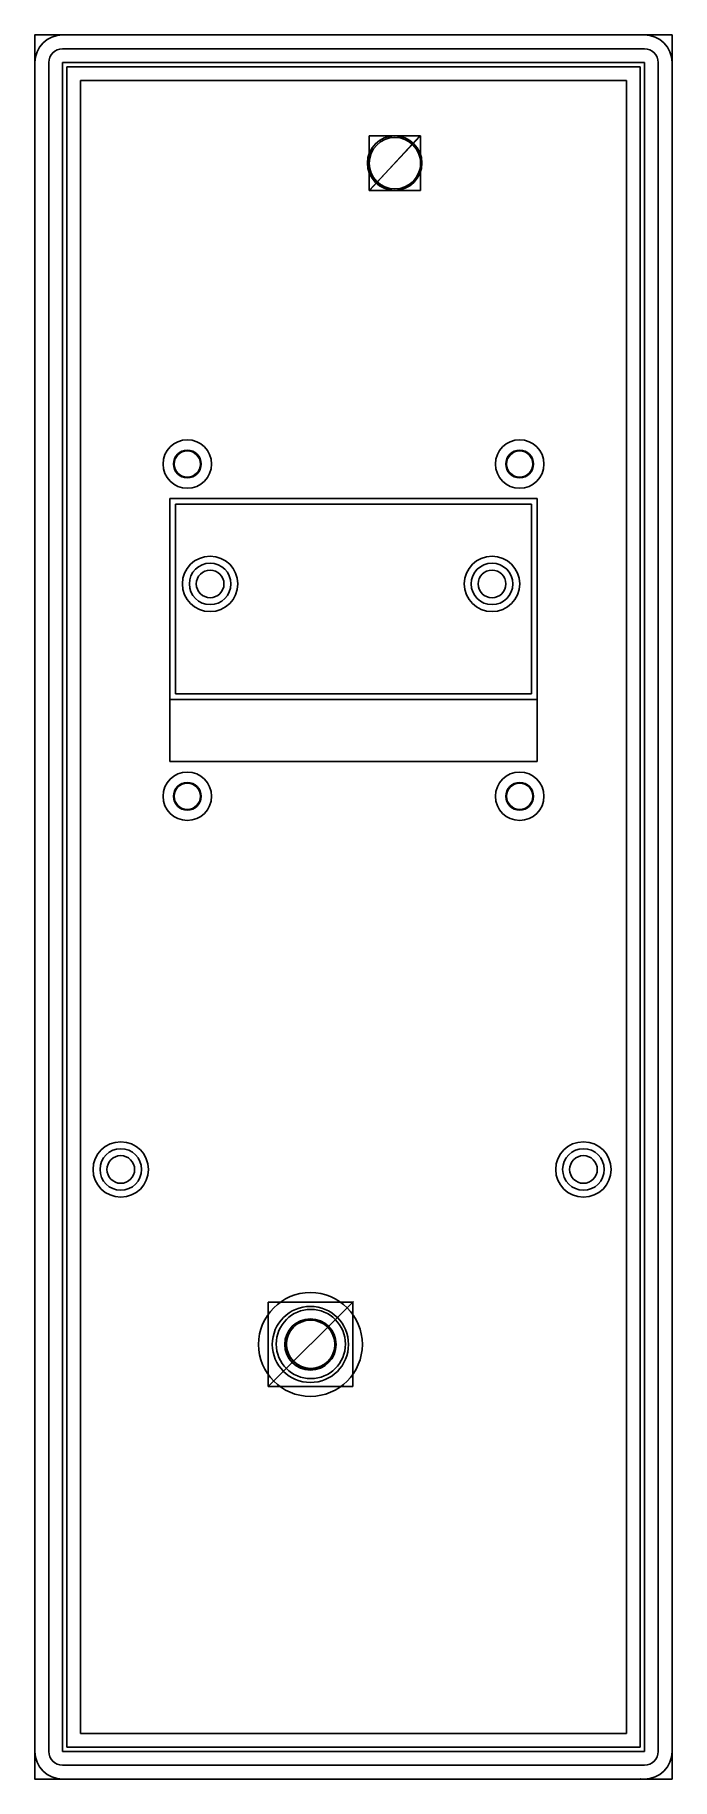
# Model space of a CAD drawing. Header units: centimetres. Extents: x 0 to 4.6, y 0 to 12.6.
import ezdxf

# ---------------------------------------------------------------- set-up
doc = ezdxf.new("R2010")
doc.units = ezdxf.units.CM
doc.header["$MEASUREMENT"] = 0
for name, color, linetype in [('Board_Sketch1', 7, 'Continuous'), ('Case v22_Sketch1', 7, 'Continuous'), ('Case v22_Sketch11', 7, 'Continuous'), ('Case v22_Sketch13', 7, 'Continuous'), ('Case v22_Sketch16', 7, 'Continuous'), ('Case v22_Sketch17', 7, 'Continuous'), ('Case v22_Sketch18', 7, 'Continuous'), ('Case v22_Sketch19', 7, 'Continuous'), ('Case v22_Sketch2', 7, 'Continuous'), ('Case v22_Sketch20', 7, 'Continuous'), ('Case v22_Sketch21', 7, 'Continuous'), ('Case v22_Sketch22', 7, 'Continuous'), ('Case v22_Sketch23', 7, 'Continuous'), ('Case v22_Sketch3', 7, 'Continuous'), ('Case v22_Sketch4', 7, 'Continuous'), ('Case v22_Sketch5', 7, 'Continuous'), ('Case v22_Sketch6', 7, 'Continuous')]:
    doc.layers.add(name, color=color, linetype=linetype)

# ---------------------------------------------------------------- blocks, each defined once
blk = doc.blocks.new('Board')
at = {"layer": 'Board_Sketch1'}
for p, q in [((0, 12.6), (0, 0)), ((4.6, 12.6), (0, 12.6)), ((4.6, 0), (4.6, 12.6)), ((0, 0), (4.6, 0))]:
    blk.add_line(p, q, dxfattribs=at)
blk.add_point((0, 0), dxfattribs=at)

msp = doc.modelspace()

# ---------------------------------------------------------------- linework, layer by layer
at = {"layer": 'Case v22_Sketch1'}
for p, q in [((0.2, 12.4, 0.2), (0.2, 0.2, 0.2)), ((4.4, 12.4, 0.2), (0.2, 12.4, 0.2)), ((4.4, 0.2, 0.2), (4.4, 12.4, 0.2)), ((0.2, 0.2, 0.2), (4.4, 0.2, 0.2))]:
    msp.add_line(p, q, dxfattribs=at)
for centre, radius in [((1.265, 8.634, 0.2), 0.2), ((3.3, 8.634, 0.2), 0.2), ((1.265, 8.634, 0.2), 0.15), ((1.265, 8.634, 0.2), 0.1), ((3.3, 8.634, 0.2), 0.15), ((3.3, 8.634, 0.2), 0.1), ((0.62, 4.404, 0.2), 0.2), ((0.62, 4.404, 0.2), 0.15), ((3.96, 4.404, 0.2), 0.2), ((3.96, 4.404, 0.2), 0.15), ((0.62, 4.404, 0.2), 0.1), ((3.96, 4.404, 0.2), 0.1)]:
    msp.add_circle(centre, radius, dxfattribs=at)
msp.add_point((0, 0, 0.2), dxfattribs=at)
at = {"layer": 'Case v22_Sketch11'}
for p, q in [((1.866, 3.264, 1.449), (1.892, 3.286, 1.449)), ((1.892, 3.286, 1.449), (1.923, 3.302, 1.449)), ((1.923, 3.302, 1.449), (1.956, 3.312, 1.449)), ((1.956, 3.312, 1.449), (1.99, 3.316, 1.449)), ((1.99, 3.316, 1.449), (2.024, 3.312, 1.449)), ((2.024, 3.312, 1.449), (2.057, 3.302, 1.449)), ((2.057, 3.302, 1.449), (2.088, 3.286, 1.449)), ((2.088, 3.286, 1.449), (2.114, 3.264, 1.449)), ((1.823, 3.191, 1.449), (1.824, 3.197, 1.449)), ((1.83, 3.212, 1.449), (1.844, 3.238, 1.449)), ((1.844, 3.238, 1.449), (1.866, 3.264, 1.449)), ((2.114, 3.264, 1.449), (2.136, 3.238, 1.449)), ((2.136, 3.238, 1.449), (2.152, 3.207, 1.449)), ((2.152, 3.207, 1.449), (2.162, 3.174, 1.449)), ((2.162, 3.174, 1.449), (2.166, 3.14, 1.449)), ((2.136, 3.042, 1.449), (2.114, 3.016, 1.449)), ((2.152, 3.073, 1.449), (2.136, 3.042, 1.449)), ((2.162, 3.106, 1.449), (2.152, 3.073, 1.449)), ((2.166, 3.14, 1.449), (2.162, 3.106, 1.449)), ((2.114, 3.016, 1.449), (2.093, 2.998, 1.449))]:
    msp.add_line(p, q, dxfattribs=at)
at = {"layer": 'Case v22_Sketch11', "extrusion": (-2.40863e-18, 2.49711e-18, -1)}
msp.add_circle((-1.992, 3.143, -1.449), 0.25, dxfattribs=at)
for start, end in [(235.1076, 15.8115), (17.9385, 23.0215)]:
    msp.add_arc((-1.992, 3.143, -1.449), 0.176, start, end, dxfattribs=at)
at = {"layer": 'Case v22_Sketch11'}
msp.add_point((0, 0, 1.449), dxfattribs=at)
at = {"layer": 'Case v22_Sketch13'}
for p, q in [((2.783, 11.87, 1.079), (2.414, 11.87, 1.079)), ((2.414, 11.87, 1.079), (2.414, 11.476, 1.079)), ((2.414, 11.476, 1.079), (2.783, 11.87, 1.079)), ((2.783, 11.476, 1.079), (2.783, 11.87, 1.079)), ((2.414, 11.476, 1.079), (2.783, 11.476, 1.079))]:
    msp.add_line(p, q, dxfattribs=at)
msp.add_circle((2.599, 11.673, 1.079), 0.186, dxfattribs=at)
msp.add_point((0, 0, 1.079), dxfattribs=at)
at = {"layer": 'Case v22_Sketch16'}
for p, q in [((4.4, 12.5, 3.6), (0.2, 12.5, 3.6)), ((0.1, 12.4, 3.6), (0.1, 0.2, 3.6)), ((4.5, 0.2, 3.6), (4.5, 12.4, 3.6)), ((2.415, 11.477, 3.6), (2.78, 11.871, 3.6)), ((0.2, 0.1, 3.6), (4.4, 0.1, 3.6))]:
    msp.add_line(p, q, dxfattribs=at)
for centre, radius in [((2.597, 11.674, 3.6), 0.197), ((1.989, 3.14, 3.6), 0.185)]:
    msp.add_circle(centre, radius, dxfattribs=at)
for centre, start, end in [((0.2, 12.4, 3.6), 90, 180), ((4.4, 12.4, 3.6), 0, 90), ((0.2, 0.2, 3.6), 180, 270), ((4.4, 0.2, 3.6), 270, 0)]:
    msp.add_arc(centre, 0.1, start, end, dxfattribs=at)
msp.add_point((0, 0, 3.6), dxfattribs=at)
at = {"layer": 'Case v22_Sketch17'}
for p, q in [((4.4, 12.6, 0.2), (0.2, 12.6, 0.2)), ((0.2, 12.6, 0.2), (0.2, 12.6, 3.4)), ((0.2, 12.6, 3.4), (4.4, 12.6, 3.4)), ((4.4, 12.6, 0.2), (0.2, 12.6, 3.4)), ((4.4, 12.6, 3.4), (4.4, 12.6, 0.2))]:
    msp.add_line(p, q, dxfattribs=at)
at = {"layer": 'Case v22_Sketch17', "extrusion": (0, 1, 0)}
msp.add_circle((-2.3, 1.8, 12.6), 0.6, dxfattribs=at)
at = {"layer": 'Case v22_Sketch17'}
msp.add_point((0, 12.6), dxfattribs=at)
at = {"layer": 'Case v22_Sketch18'}
for radius in [0.175, 0.1, 0.095]:
    msp.add_circle((1.1, 7.1, 3.255), radius, dxfattribs=at)
msp.add_point((0, 0, 3.255), dxfattribs=at)
at = {"layer": 'Case v22_Sketch19'}
for radius in [0.175, 0.1, 0.095]:
    msp.add_circle((3.5, 7.1, 3.255), radius, dxfattribs=at)
msp.add_point((0, 0, 3.255), dxfattribs=at)
at = {"layer": 'Case v22_Sketch2'}
for p, q in [((0.2, 0, 0.2), (4.4, 0, 0.2)), ((4.4, 0, 3.4), (0.2, 0, 3.4)), ((0.2, 0, 3.4), (0.2, 0, 0.2)), ((3.7, 0, 0.2), (3.7, 0, 3.4)), ((4.4, 0, 0.2), (4.4, 0, 3.4))]:
    msp.add_line(p, q, dxfattribs=at)
at = {"layer": 'Case v22_Sketch2', "extrusion": (3.51692e-33, -1, 0)}
msp.add_circle((3.7, 1.8), 0.4, dxfattribs=at)
at = {"layer": 'Case v22_Sketch2'}
msp.add_point((0, 0), dxfattribs=at)
at = {"layer": 'Case v22_Sketch20'}
for radius in [0.175, 0.1, 0.095]:
    msp.add_circle((3.5, 9.5, 3.255), radius, dxfattribs=at)
msp.add_point((0, 0, 3.255), dxfattribs=at)
at = {"layer": 'Case v22_Sketch21'}
for radius in [0.175, 0.1, 0.095]:
    msp.add_circle((1.1, 9.5, 3.255), radius, dxfattribs=at)
msp.add_point((0, 0, 3.255), dxfattribs=at)
at = {"layer": 'Case v22_Sketch22'}
for p, q in [((0.975, 9.25, 3.4), (3.625, 9.25, 3.4)), ((0.975, 7.8, 3.4), (0.975, 9.25, 3.4)), ((3.625, 9.25, 3.4), (0.975, 9.25, 3.4)), ((0.975, 9.25, 3.4), (0.975, 7.35, 3.4)), ((1.015, 7.84, 3.4), (1.015, 9.21, 3.4)), ((1.015, 9.21, 3.4), (3.585, 9.21, 3.4)), ((3.585, 9.21, 3.4), (3.585, 7.84, 3.4)), ((3.625, 9.25, 3.4), (3.625, 7.8, 3.4)), ((3.625, 7.35, 3.4), (3.625, 9.25, 3.4)), ((3.585, 7.84, 3.4), (1.015, 7.84, 3.4)), ((3.625, 7.8, 3.4), (0.975, 7.8, 3.4)), ((0.975, 7.35, 3.4), (3.625, 7.35, 3.4))]:
    msp.add_line(p, q, dxfattribs=at)
msp.add_point((0, 0, 3.4), dxfattribs=at)
at = {"layer": 'Case v22_Sketch23'}
for p, q in [((0.33, 0.33, 3.4), (0.33, 12.27, 3.4)), ((0.33, 12.27, 3.4), (4.27, 12.27, 3.4)), ((4.27, 12.27, 3.4), (4.27, 0.33, 3.4)), ((1.015, 9.21, 3.4), (1.015, 7.84, 3.4)), ((3.585, 9.21, 3.4), (1.015, 9.21, 3.4)), ((3.585, 7.84, 3.4), (3.585, 9.21, 3.4)), ((1.015, 7.84, 3.4), (3.585, 7.84, 3.4)), ((4.27, 0.33, 3.4), (0.33, 0.33, 3.4))]:
    msp.add_line(p, q, dxfattribs=at)
at = {"layer": 'Case v22_Sketch23', "extrusion": (0, 0, -1)}
for centre, radius in [((-2.597, 11.674, -3.4), 0.197), ((-1.1, 9.5, -3.4), 0.095), ((-3.5, 9.5, -3.4), 0.095), ((-1.1, 7.1, -3.4), 0.095), ((-3.5, 7.1, -3.4), 0.095), ((-1.989, 3.14, -3.4), 0.375), ((-1.989, 3.14, -3.4), 0.275), ((-1.989, 3.14, -3.4), 0.185)]:
    msp.add_circle(centre, radius, dxfattribs=at)
at = {"layer": 'Case v22_Sketch23'}
msp.add_point((0, 0, 3.4), dxfattribs=at)
at = {"layer": 'Case v22_Sketch3'}
for p, q in [((4.4, 12.6, 3.4), (0.2, 12.6, 3.4)), ((0, 12.4, 3.4), (0, 0.2, 3.4)), ((0.2, 12.4, 3.4), (4.4, 12.4, 3.4)), ((0.2, 0.2, 3.4), (0.2, 12.4, 3.4)), ((0.23, 0.23, 3.4), (0.23, 12.37, 3.4)), ((0.23, 12.37, 3.4), (4.37, 12.37, 3.4)), ((4.37, 12.37, 3.4), (4.37, 0.23, 3.4)), ((4.4, 12.4, 3.4), (4.4, 0.2, 3.4)), ((4.6, 0.2, 3.4), (4.6, 12.4, 3.4)), ((0.33, 0.33, 3.4), (0.33, 12.27, 3.4)), ((0.33, 12.27, 3.4), (4.27, 12.27, 3.4)), ((4.27, 12.27, 3.4), (4.27, 0.33, 3.4)), ((4.27, 0.33, 3.4), (0.33, 0.33, 3.4)), ((4.4, 0.2, 3.4), (0.2, 0.2, 3.4)), ((4.37, 0.23, 3.4), (0.23, 0.23, 3.4)), ((0.2, 0, 3.4), (4.4, 0, 3.4))]:
    msp.add_line(p, q, dxfattribs=at)
for centre, start, end in [((0.2, 12.4, 3.4), 90, 180), ((4.4, 12.4, 3.4), 0, 90), ((0.2, 0.2, 3.4), 180, 270), ((4.4, 0.2, 3.4), 270, 0)]:
    msp.add_arc(centre, 0.2, start, end, dxfattribs=at)
msp.add_point((0, 0, 3.4), dxfattribs=at)
at = {"layer": 'Case v22_Sketch4'}
for p, q in [((4.37, 12.37, 3.4), (4.37, 0.23, 3.4)), ((4.37, 0.23, 3.25), (4.37, 12.37, 3.25)), ((4.37, 12.37, 3.25), (4.37, 12.37, 3.4)), ((4.37, 6.7, 3.35), (4.37, 5.9, 3.35)), ((4.37, 5.9, 3.25), (4.37, 6.7, 3.25)), ((4.37, 6.7, 3.25), (4.37, 6.7, 3.35)), ((4.37, 6.3, 3.25), (4.37, 6.3, 3.35)), ((4.37, 5.9, 3.35), (4.37, 5.9, 3.25)), ((4.37, 0.23, 3.4), (4.37, 0.23, 3.25))]:
    msp.add_line(p, q, dxfattribs=at)
msp.add_point((4.37, 0), dxfattribs=at)
at = {"layer": 'Case v22_Sketch5'}
for p, q in [((1.684, 2.836, 1.449), (2.3, 3.45, 1.449)), ((1.892, 3.286, 1.449), (1.866, 3.264, 1.449)), ((1.923, 3.302, 1.449), (1.892, 3.286, 1.449)), ((1.956, 3.312, 1.449), (1.923, 3.302, 1.449)), ((1.99, 3.316, 1.449), (1.956, 3.312, 1.449)), ((2.024, 3.312, 1.449), (1.99, 3.316, 1.449)), ((2.057, 3.302, 1.449), (2.024, 3.312, 1.449)), ((2.088, 3.286, 1.449), (2.057, 3.302, 1.449)), ((2.114, 3.264, 1.449), (2.088, 3.286, 1.449)), ((1.818, 3.174, 1.449), (1.814, 3.14, 1.449)), ((1.828, 3.207, 1.449), (1.818, 3.174, 1.449)), ((1.844, 3.238, 1.449), (1.828, 3.207, 1.449)), ((1.866, 3.264, 1.449), (1.844, 3.238, 1.449)), ((2.136, 3.238, 1.449), (2.114, 3.264, 1.449)), ((2.152, 3.207, 1.449), (2.136, 3.238, 1.449)), ((2.162, 3.174, 1.449), (2.152, 3.207, 1.449)), ((2.166, 3.14, 1.449), (2.162, 3.174, 1.449)), ((1.814, 3.14, 1.449), (1.818, 3.106, 1.449)), ((1.818, 3.106, 1.449), (1.828, 3.073, 1.449)), ((1.828, 3.073, 1.449), (1.844, 3.042, 1.449)), ((1.844, 3.042, 1.449), (1.866, 3.016, 1.449)), ((2.114, 3.016, 1.449), (2.136, 3.042, 1.449)), ((2.136, 3.042, 1.449), (2.152, 3.073, 1.449)), ((2.152, 3.073, 1.449), (2.162, 3.106, 1.449)), ((2.162, 3.106, 1.449), (2.166, 3.14, 1.449)), ((1.866, 3.016, 1.449), (1.892, 2.994, 1.449)), ((1.892, 2.994, 1.449), (1.923, 2.978, 1.449)), ((1.923, 2.978, 1.449), (1.956, 2.968, 1.449)), ((1.956, 2.968, 1.449), (1.99, 2.964, 1.449)), ((1.99, 2.964, 1.449), (2.024, 2.968, 1.449)), ((2.024, 2.968, 1.449), (2.057, 2.978, 1.449)), ((2.057, 2.978, 1.449), (2.088, 2.994, 1.449)), ((2.088, 2.994, 1.449), (2.114, 3.016, 1.449))]:
    msp.add_line(p, q, dxfattribs=at)
msp.add_circle((1.992, 3.143, 1.449), 0.176, dxfattribs=at)
msp.add_point((0, 0, 1.449), dxfattribs=at)
at = {"layer": 'Case v22_Sketch6'}
for p, q in [((1.685, 2.835, 1.279), (2.294, 3.445, 1.279)), ((2.294, 3.445, 1.279), (1.685, 3.445, 1.279)), ((1.685, 3.445, 1.279), (1.685, 2.835, 1.279)), ((2.294, 2.835, 1.279), (2.294, 3.445, 1.279)), ((1.685, 2.835, 1.279), (2.294, 2.835, 1.279))]:
    msp.add_line(p, q, dxfattribs=at)
msp.add_circle((1.989, 3.14, 1.279), 0.185, dxfattribs=at)
msp.add_point((0, 0, 1.279), dxfattribs=at)

# ---------------------------------------------------------------- block references
msp.add_blockref('Board', (0, 0))

doc.saveas('drawing.dxf')
